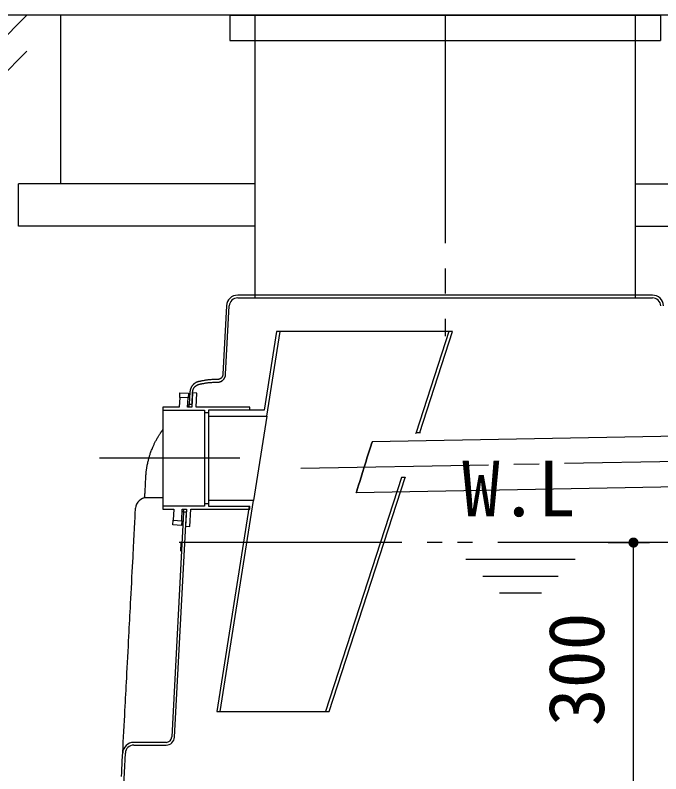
# Model space of a CAD drawing. Units: millimetres, scale not verified. Extents: x -8910 to 8910, y -6308 to 6308.
# Drawn here: x -6483 to -5719, y -2429 to -1530 of the extents above; entities that cross this region are included whole.
import ezdxf
from ezdxf.enums import TextEntityAlignment as Align

# ---------------------------------------------------------------- set-up
doc = ezdxf.new("R2010")
doc.units = ezdxf.units.MM
doc.header["$LTSCALE"] = 30
doc.linetypes.add('CHAIN2', pattern=[12, 9, -1, 1, -1])
doc.linetypes.add('DOUBLE_CHAIN2', pattern=[12.8, 9, -1, 0.6, -0.6, 0.6, -1])
doc.layers.add('0-0_機器', color=2, linetype='Continuous', lineweight=25)
doc.layers.add('0-5_空気管', color=3, linetype='Continuous', lineweight=25)
doc.styles.add('ＭＳ ゴシック', font='')
doc.styles.get('ＭＳ ゴシック').set_extended_font_data('MS Gothic')

msp = doc.modelspace()

# ---------------------------------------------------------------- linework, layer by layer
at = {"layer": '0-0_機器'}
for p, q in [((-3289.35, -1530.41), (-7310.2, -1530.41)), ((-6429.24, -1730.41), (-6429.24, -1530.41)), ((-6479.24, -1780.41), (-6479.24, -1730.41)), ((-6199.24, -1730.41), (-6479.24, -1730.41)), ((-6199.24, -1780.41), (-6479.24, -1780.41))]:
    msp.add_line(p, q, dxfattribs=at)
at = {"layer": '0-5_空気管'}
for p, q in [((-6469.35, -1530.45), (-6543.24, -1604.33)), ((-6229.24, -1530.41), (-5719.24, -1530.41)), ((-6199.24, -1865.41), (-6199.24, -1530.41)), ((-5749.24, -1530.41), (-5749.24, -1862.21)), ((-5719.24, -1530.41), (-5719.24, -1560.41)), ((-6469.35, -1572.87), (-6501.92, -1605.45)), ((-5728.73, -1862.21), (-6219.75, -1862.21)), ((-6219.75, -1865.41), (-5728.73, -1865.41)), ((-5749.24, -1862.21), (-5749.24, -1865.41)), ((-5969.55, -1905.41), (-6008.44, -2025.1)), ((-6288.43, -1983.52), (-6288.13, -1977.99)), ((-6288.13, -1977.99), (-6278.15, -1978.51)), ((-6278.15, -1978.51), (-6278.44, -1984.04)), ((-6277.21, -1994.91), (-6277.02, -1991.41)), ((-6259.22, -2001.41), (-6254.21, -2001.41)), ((-6185.32, -2005.41), (-6201.08, -2105.41)), ((-4684.19, -2011.16), (-6060.48, -2035.95)), ((-6008.79, -2026.17), (-6008.44, -2025.1)), ((-6004.24, -2025.1), (-6004.61, -2026.25)), ((-3858.85, -2056.31), (-6079.43, -2096.3)), ((-6329.34, -2094.71), (-6328.43, -2077.49)), ((-6111.56, -2355.41), (-6021.56, -2078.41)), ((-6025.76, -2078.41), (-6025.7, -2078.19)), ((-6021.43, -2078.02), (-6021.56, -2078.41)), ((-6308.21, -2102.21), (-6327.42, -2102.21)), ((-6259.22, -2112.41), (-6308.21, -2112.41)), ((-6254.21, -2109.41), (-6259.22, -2109.41)), ((-6254.21, -2112.41), (-6205.22, -2112.41)), ((-6283.73, -2119.41), (-6283.55, -2115.91)), ((-6296.34, -2134.5), (-6296.05, -2128.97)), ((-6286.06, -2129.5), (-6286.35, -2135.03)), ((-6286.35, -2135.03), (-6296.34, -2134.5)), ((-6287.08, -2155.41), (-6287.61, -2165.41)), ((-5781.12, -2155.41), (-5732.33, -2155.41)), ((-5820.12, -2175.43), (-5949.62, -2175.43)), ((-5840.12, -2195.43), (-5929.63, -2195.43)), ((-5860.12, -2215.43), (-5909.63, -2215.43)), ((-6304.48, -2392.21), (-6342.75, -2392.21)), ((-6342.75, -2395.41), (-6304.48, -2395.41)), ((-6360.62, -2555.41), (-6352.74, -2404.89))]:
    msp.add_line(p, q, dxfattribs=at)
at = {"layer": '0-5_空気管', "linetype": 'CHAIN2'}
for p, q in [((-5974.24, -1530.41), (-5974.24, -1910.7)), ((-3763.1, -2024.58), (-6144.94, -2067.47)), ((-6217.19, -2055.41), (-6383.21, -2055.41))]:
    msp.add_line(p, q, dxfattribs=at)
at = {"layer": '0-5_空気管', "color": 2}
for p, q in [((-5749.24, -1730.41), (-5564.24, -1730.41)), ((-5749.24, -1780.41), (-5564.24, -1780.41))]:
    msp.add_line(p, q, dxfattribs=at)
at = {"layer": '0-5_空気管', "linetype": 'DOUBLE_CHAIN2'}
msp.add_line((-3721.54, -2155.41), (-6288.99, -2155.41), dxfattribs=at)
at = {"layer": '0-5_空気管', "color": 4}
msp.add_line((-5751.12, -3405.41), (-5751.12, -2155.41), dxfattribs=at)
at = {"layer": '0-5_空気管'}
for points in [[(-6229.24, -1530.41), (-6229.24, -1560.41), (-5719.24, -1560.41)], [(-6232.94, -1874.72), (-6237.18, -1955.77), (-6237.19, -1955.91), (-6237.19, -1955.96), (-6237.2, -1956.03), (-6237.2, -1956.11), (-6237.21, -1956.2), (-6237.22, -1956.3), (-6237.23, -1956.39), (-6237.24, -1956.49), (-6237.25, -1956.6), (-6237.27, -1956.7), (-6237.29, -1956.81), (-6237.31, -1956.91), (-6237.34, -1957.02), (-6237.37, -1957.14), (-6237.41, -1957.26), (-6237.45, -1957.4), (-6237.5, -1957.54), (-6237.56, -1957.69), (-6237.62, -1957.85), (-6237.7, -1958.01), (-6237.77, -1958.18), (-6237.84, -1958.34), (-6237.92, -1958.51), (-6238, -1958.66), (-6238.07, -1958.81), (-6238.14, -1958.94), (-6238.21, -1959.06), (-6238.28, -1959.17), (-6238.43, -1959.39), (-6238.51, -1959.5), (-6238.6, -1959.61), (-6238.7, -1959.72), (-6238.82, -1959.85), (-6238.94, -1959.98), (-6239.06, -1960.11), (-6239.33, -1960.37), (-6239.46, -1960.5), (-6239.59, -1960.62)], [(-6236.45, -1962.03), (-6236.3, -1961.86), (-6236.15, -1961.7), (-6236.02, -1961.54), (-6235.9, -1961.38), (-6235.78, -1961.21), (-6235.66, -1961.04), (-6235.55, -1960.85), (-6235.43, -1960.65), (-6235.31, -1960.42), (-6235.19, -1960.19), (-6235.06, -1959.94), (-6234.94, -1959.68), (-6234.82, -1959.42), (-6234.71, -1959.17), (-6234.6, -1958.92), (-6234.51, -1958.69), (-6234.42, -1958.47), (-6234.35, -1958.27), (-6234.29, -1958.07), (-6234.24, -1957.89), (-6234.19, -1957.72), (-6234.15, -1957.56), (-6234.12, -1957.39), (-6234.1, -1957.23), (-6234.07, -1957.07), (-6234.05, -1956.91), (-6234.04, -1956.76), (-6234.03, -1956.61), (-6234.02, -1956.47), (-6234.01, -1956.35), (-6234, -1956.24), (-6233.99, -1955.94), (-6229.74, -1874.88)], [(-6254.21, -2005.41), (-6185.32, -2005.41), (-6169.55, -1905.41)], [(-5965.35, -1905.41), (-6173.6, -1905.41), (-6188.26, -1998.41)], [(-6008.44, -2025.1), (-6004.24, -2025.1), (-5965.35, -1905.41)], [(-6269.61, -1966.11), (-6269.81, -1966.22), (-6270.01, -1966.33), (-6270.19, -1966.44), (-6270.35, -1966.54), (-6270.51, -1966.64), (-6270.66, -1966.75), (-6270.82, -1966.86), (-6270.98, -1966.98), (-6271.14, -1967.12), (-6271.33, -1967.27), (-6271.52, -1967.44), (-6271.74, -1967.63), (-6271.96, -1967.83), (-6272.19, -1968.04), (-6272.42, -1968.25), (-6272.64, -1968.47), (-6272.86, -1968.69), (-6273.07, -1968.9), (-6273.26, -1969.11), (-6273.43, -1969.3), (-6273.59, -1969.5), (-6273.75, -1969.71), (-6273.9, -1969.92), (-6274.05, -1970.16), (-6274.2, -1970.4), (-6274.35, -1970.67), (-6274.51, -1970.96), (-6274.67, -1971.28), (-6274.84, -1971.61), (-6275, -1971.94), (-6275.16, -1972.28), (-6275.31, -1972.62), (-6275.45, -1972.94), (-6275.57, -1973.25), (-6275.68, -1973.54), (-6275.78, -1973.81), (-6275.86, -1974.06), (-6275.93, -1974.3), (-6275.99, -1974.53)], [(-6272.25, -1973.55), (-6272.19, -1973.42), (-6272.13, -1973.29), (-6272.07, -1973.16), (-6272, -1973.03), (-6271.91, -1972.88), (-6271.82, -1972.73), (-6271.72, -1972.56), (-6271.61, -1972.37), (-6271.49, -1972.18), (-6271.36, -1971.98), (-6271.23, -1971.78), (-6271.09, -1971.59), (-6270.96, -1971.4), (-6270.83, -1971.22), (-6270.7, -1971.06), (-6270.57, -1970.9), (-6270.44, -1970.75), (-6270.31, -1970.61), (-6270.17, -1970.47), (-6270.02, -1970.33), (-6269.85, -1970.18), (-6269.67, -1970.04), (-6269.47, -1969.88), (-6269.25, -1969.72), (-6269.03, -1969.55), (-6268.8, -1969.39), (-6268.57, -1969.23), (-6268.33, -1969.08), (-6268.11, -1968.93), (-6267.89, -1968.8), (-6267.69, -1968.68), (-6267.5, -1968.57), (-6267.32, -1968.48), (-6267.15, -1968.4), (-6266.99, -1968.33), (-6266.83, -1968.26), (-6266.68, -1968.2), (-6266.52, -1968.15), (-6266.37, -1968.1)], [(-6251.36, -1962.38), (-6252.28, -1962.44), (-6253.2, -1962.51), (-6254.13, -1962.6), (-6255.05, -1962.7), (-6255.97, -1962.81), (-6256.89, -1962.93), (-6257.81, -1963.07), (-6258.72, -1963.21), (-6259.63, -1963.37), (-6260.52, -1963.54), (-6261.38, -1963.71), (-6262.2, -1963.88), (-6262.96, -1964.03), (-6263.65, -1964.18), (-6264.26, -1964.32), (-6265.96, -1964.7), (-6266.15, -1964.74), (-6266.23, -1964.76), (-6266.32, -1964.78), (-6266.43, -1964.81), (-6266.54, -1964.83), (-6266.67, -1964.86), (-6266.8, -1964.9), (-6266.93, -1964.94), (-6267.07, -1964.97), (-6267.21, -1965.02), (-6267.35, -1965.06), (-6267.49, -1965.11), (-6267.64, -1965.16), (-6267.79, -1965.22), (-6267.95, -1965.29), (-6268.13, -1965.37), (-6268.32, -1965.45), (-6268.52, -1965.55), (-6268.73, -1965.66), (-6268.95, -1965.76), (-6269.17, -1965.88), (-6269.39, -1965.99), (-6269.61, -1966.11)], [(-6266.37, -1968.1), (-6266.21, -1968.06), (-6266.07, -1968.01), (-6265.67, -1967.91), (-6265.56, -1967.89), (-6265.26, -1967.82), (-6264.1, -1967.56), (-6263.61, -1967.45), (-6263.02, -1967.32), (-6262.36, -1967.18), (-6261.62, -1967.02), (-6260.83, -1966.86), (-6259.99, -1966.7), (-6259.13, -1966.54), (-6258.25, -1966.38), (-6257.36, -1966.24), (-6256.47, -1966.11), (-6255.58, -1965.99), (-6254.69, -1965.88), (-6253.8, -1965.79), (-6252.9, -1965.71), (-6252.01, -1965.63), (-6251.11, -1965.57), (-6250.22, -1965.53), (-6249.33, -1965.49), (-6248.48, -1965.46), (-6247.67, -1965.45), (-6246.91, -1965.43), (-6246.23, -1965.42), (-6245.63, -1965.42), (-6243.92, -1965.41)], [(-6239.59, -1960.62), (-6239.72, -1960.73), (-6239.84, -1960.83), (-6239.95, -1960.92), (-6240.07, -1961.01), (-6240.18, -1961.09), (-6240.29, -1961.16), (-6240.42, -1961.24), (-6240.55, -1961.31), (-6240.69, -1961.38), (-6240.85, -1961.45), (-6241.01, -1961.53), (-6241.19, -1961.61), (-6241.54, -1961.76), (-6241.72, -1961.82), (-6241.89, -1961.89), (-6242.05, -1961.94), (-6242.2, -1961.99), (-6242.34, -1962.04), (-6242.48, -1962.07), (-6242.6, -1962.1), (-6242.72, -1962.13), (-6242.83, -1962.15), (-6243.05, -1962.18), (-6243.17, -1962.19), (-6243.27, -1962.2), (-6243.38, -1962.2), (-6243.48, -1962.2), (-6243.57, -1962.21), (-6243.73, -1962.21), (-6243.94, -1962.21), (-6245.18, -1962.22), (-6245.69, -1962.22), (-6246.32, -1962.22), (-6247.02, -1962.23), (-6247.8, -1962.25), (-6248.64, -1962.27), (-6249.52, -1962.3), (-6250.43, -1962.33), (-6251.36, -1962.38)], [(-6243.92, -1965.41), (-6243.53, -1965.41), (-6243.41, -1965.41), (-6243.28, -1965.4), (-6243.14, -1965.4), (-6243, -1965.39), (-6242.85, -1965.38), (-6242.7, -1965.37), (-6242.54, -1965.35), (-6242.39, -1965.33), (-6242.23, -1965.3), (-6242.06, -1965.27), (-6241.89, -1965.23), (-6241.71, -1965.18), (-6241.51, -1965.13), (-6241.3, -1965.06), (-6241.07, -1964.99), (-6240.83, -1964.9), (-6240.59, -1964.81), (-6240.34, -1964.72), (-6240.09, -1964.62), (-6239.85, -1964.52), (-6239.61, -1964.42), (-6239.4, -1964.32), (-6239.2, -1964.22), (-6239.01, -1964.13), (-6238.84, -1964.03), (-6238.67, -1963.94), (-6238.51, -1963.83), (-6238.35, -1963.71), (-6238.18, -1963.59), (-6238, -1963.45), (-6237.81, -1963.29), (-6237.62, -1963.13), (-6237.41, -1962.95), (-6237.21, -1962.76), (-6237.01, -1962.58), (-6236.81, -1962.39), (-6236.63, -1962.2), (-6236.45, -1962.03)], [(-6275.99, -1974.53), (-6276.04, -1974.75), (-6276.08, -1974.97), (-6276.11, -1975.18), (-6276.14, -1975.39), (-6276.17, -1975.6), (-6276.19, -1975.8), (-6276.21, -1976), (-6276.22, -1976.18), (-6276.23, -1976.34), (-6276.24, -1976.48), (-6276.26, -1976.89), (-6277.02, -1991.41), (-6273.82, -1991.41), (-6273.07, -1977.06), (-6273.06, -1976.91), (-6273.05, -1976.85), (-6273.05, -1976.78), (-6273.05, -1976.7), (-6273.04, -1976.61), (-6273.03, -1976.51), (-6273.02, -1976.41), (-6273.01, -1976.3), (-6272.99, -1976.09), (-6272.97, -1975.98), (-6272.95, -1975.86), (-6272.93, -1975.75), (-6272.9, -1975.62), (-6272.87, -1975.49), (-6272.84, -1975.35), (-6272.8, -1975.2), (-6272.75, -1975.04), (-6272.7, -1974.87), (-6272.65, -1974.69), (-6272.59, -1974.51), (-6272.47, -1974.16), (-6272.42, -1973.99), (-6272.36, -1973.83), (-6272.3, -1973.68), (-6272.25, -1973.55)], [(-6269, -1994.91), (-6268.13, -1978.4), (-6273.12, -1978.14), (-6274, -1994.91), (-6279.01, -1994.91), (-6278.44, -1984.04), (-6288.43, -1983.52), (-6289.02, -1994.91), (-6308.21, -1994.91), (-6308.21, -2115.91)], [(-6278.96, -1994.08), (-6278.86, -1993.99), (-6278.81, -1993.96), (-6278.76, -1993.92), (-6278.7, -1993.87), (-6278.63, -1993.82), (-6278.56, -1993.76), (-6278.48, -1993.71), (-6278.25, -1993.53), (-6278.17, -1993.47), (-6278.09, -1993.41), (-6278.02, -1993.35), (-6277.94, -1993.29), (-6277.87, -1993.23), (-6277.8, -1993.18), (-6277.58, -1993.01), (-6277.51, -1992.96), (-6277.45, -1992.9), (-6277.39, -1992.86), (-6277.33, -1992.81), (-6277.28, -1992.77), (-6277.24, -1992.74), (-6277.21, -1992.72), (-6277.18, -1992.69), (-6277.16, -1992.68), (-6277.15, -1992.67), (-6277.13, -1992.66), (-6277.12, -1992.64), (-6277.11, -1992.64), (-6277.11, -1992.63), (-6277.1, -1992.63), (-6277.1, -1992.63), (-6277.1, -1992.63), (-6277.09, -1992.62)], [(-6205.22, -1998.41), (-6205.22, -1994.91), (-6269, -1994.91)], [(-6308.21, -1998.41), (-6259.22, -1998.41), (-6259.22, -2112.41)], [(-6188.26, -1998.41), (-6254.21, -1998.41), (-6254.21, -2112.41)], [(-6320.74, -2043.54), (-6320.32, -2042.5), (-6319.92, -2041.52), (-6319.54, -2040.62), (-6319.17, -2039.79), (-6318.82, -2039.01), (-6318.47, -2038.25), (-6318.11, -2037.52), (-6317.73, -2036.79), (-6317.34, -2036.04), (-6316.92, -2035.25), (-6316.46, -2034.43), (-6315.98, -2033.57), (-6315.48, -2032.69), (-6314.97, -2031.81), (-6314.46, -2030.95), (-6313.97, -2030.11), (-6313.49, -2029.32), (-6313.05, -2028.58), (-6312.65, -2027.92), (-6312.28, -2027.32), (-6311.93, -2026.78), (-6311.62, -2026.29), (-6311.32, -2025.84), (-6311.03, -2025.41), (-6310.75, -2025.01), (-6310.48, -2024.61), (-6310.2, -2024.22), (-6309.93, -2023.84), (-6309.66, -2023.48), (-6309.4, -2023.13), (-6309.17, -2022.81), (-6308.95, -2022.51), (-6308.76, -2022.25), (-6308.21, -2021.53)], [(-6328.43, -2077.49), (-6328.38, -2076.59), (-6328.36, -2076.21), (-6328.34, -2075.76), (-6328.31, -2075.25), (-6328.27, -2074.68), (-6328.23, -2074.07), (-6328.18, -2073.43), (-6328.13, -2072.77), (-6328.07, -2072.1), (-6328.01, -2071.42), (-6327.93, -2070.73), (-6327.84, -2070.03), (-6327.74, -2069.29), (-6327.63, -2068.51), (-6327.5, -2067.68), (-6327.35, -2066.78), (-6327.17, -2065.82), (-6326.97, -2064.78), (-6326.75, -2063.67), (-6326.52, -2062.53), (-6326.27, -2061.37), (-6326.02, -2060.21), (-6325.77, -2059.07), (-6325.52, -2057.97), (-6325.27, -2056.94), (-6325.04, -2055.98), (-6324.81, -2055.09), (-6324.58, -2054.24), (-6324.34, -2053.42), (-6324.08, -2052.6), (-6323.81, -2051.77), (-6323.52, -2050.9), (-6323.19, -2049.97), (-6322.83, -2048.97), (-6322.44, -2047.92), (-6322.03, -2046.83), (-6321.61, -2045.72), (-6321.17, -2044.62), (-6320.74, -2043.54)], [(-6021.56, -2078.41), (-6025.76, -2078.41), (-6115.77, -2355.41)], [(-6329.37, -2095.15), (-6329.36, -2095.04), (-6329.34, -2094.71)], [(-6330.04, -2102.47), (-6330.02, -2102.28), (-6330.01, -2102.2), (-6329.99, -2102.1), (-6329.98, -2102), (-6329.96, -2101.87), (-6329.95, -2101.74), (-6329.93, -2101.6), (-6329.91, -2101.46), (-6329.89, -2101.31), (-6329.88, -2101.16), (-6329.86, -2101.01), (-6329.84, -2100.85), (-6329.82, -2100.68), (-6329.8, -2100.5), (-6329.78, -2100.3), (-6329.76, -2100.09), (-6329.74, -2099.86), (-6329.71, -2099.61), (-6329.69, -2099.34), (-6329.66, -2099.07), (-6329.64, -2098.78), (-6329.61, -2098.5), (-6329.59, -2098.22), (-6329.56, -2097.94), (-6329.54, -2097.68), (-6329.52, -2097.44), (-6329.5, -2097.22), (-6329.48, -2097.01), (-6329.47, -2096.81), (-6329.45, -2096.62), (-6329.44, -2096.44), (-6329.43, -2096.27), (-6329.42, -2096.09), (-6329.41, -2095.92), (-6329.4, -2095.75), (-6329.39, -2095.59), (-6329.38, -2095.43), (-6329.37, -2095.29), (-6329.37, -2095.15)], [(-6276.4, -2136.18), (-6275.33, -2115.91), (-6205.22, -2115.91), (-6205.22, -2112.41)], [(-6240.5, -2355.41), (-6201.08, -2105.41), (-6254.21, -2105.41)], [(-6206.23, -2112.41), (-6244.54, -2355.41), (-6111.56, -2355.41)], [(-6342.34, -2147.78), (-6342.15, -2144.09), (-6341.96, -2140.43), (-6341.76, -2136.83), (-6341.58, -2133.33), (-6341.41, -2130.02), (-6341.24, -2126.93), (-6341.09, -2124.12), (-6340.97, -2121.67), (-6340.6, -2114.71)], [(-6308.21, -2115.91), (-6295.36, -2115.91), (-6296.05, -2128.97), (-6286.06, -2129.5), (-6285.35, -2115.91), (-6280.34, -2115.91), (-6281.39, -2135.92), (-6276.4, -2136.18)], [(-6294.49, -2385.93), (-6280.53, -2119.41), (-6283.73, -2119.41), (-6297.69, -2385.77)], [(-6353.25, -2354.65), (-6352.97, -2349.35), (-6352.71, -2344.4), (-6352.46, -2339.67), (-6352.22, -2335.06), (-6351.97, -2330.45), (-6351.72, -2325.73), (-6351.46, -2320.77), (-6351.18, -2315.48), (-6350.88, -2309.76), (-6350.56, -2303.69), (-6350.23, -2297.4), (-6349.89, -2290.99), (-6349.55, -2284.58), (-6349.22, -2278.29), (-6348.9, -2272.23), (-6348.6, -2266.51), (-6348.32, -2261.21), (-6348.06, -2256.26), (-6347.81, -2251.53), (-6347.57, -2246.92), (-6347.33, -2242.31), (-6347.08, -2237.59), (-6346.82, -2232.63), (-6346.54, -2227.34), (-6346.23, -2221.62), (-6345.92, -2215.55), (-6345.58, -2209.26), (-6345.25, -2202.85), (-6344.91, -2196.45), (-6344.57, -2190.15), (-6344.26, -2184.09), (-6343.95, -2178.37), (-6343.67, -2173.08), (-6343.42, -2168.19), (-6343.18, -2163.65), (-6342.95, -2159.4), (-6342.74, -2155.37), (-6342.54, -2151.51), (-6342.34, -2147.78)], [(-6357.35, -2432.46), (-6357.1, -2427.77), (-6356.86, -2423.18), (-6356.62, -2418.58), (-6356.37, -2413.86), (-6356.11, -2408.91), (-6355.83, -2403.61), (-6355.53, -2397.9), (-6355.21, -2391.83), (-6354.88, -2385.54), (-6354.54, -2379.13), (-6354.2, -2372.72), (-6353.87, -2366.43), (-6353.55, -2360.37), (-6353.25, -2354.65)]]:
    msp.add_lwpolyline(points, dxfattribs=at)
for centre, radius, start, end in [((-6219.75, -1875.41), 13.2, 90, 177), ((-6219.75, -1875.41), 10, 90, 177), ((-5728.73, -1875.41), 13.2, 3, 90), ((-5728.73, -1875.41), 10, 3, 90), ((-6327.42, -2115.41), 13.2, 90, 176.98199), ((-6304.48, -2385.41), 6.8, 270, 357), ((-6304.48, -2385.41), 10, 270, 357), ((-6342.75, -2405.41), 13.2, 90, 177), ((-6342.75, -2405.41), 10, 90, 177)]:
    msp.add_arc(centre, radius, start, end, dxfattribs=at)
msp.add_ellipse((-6069.96, -2066.12), major_axis=(9.47, 30.17), ratio=0.0001, dxfattribs=at)
at = {"layer": '0-5_空気管', "color": 92}
for points in [[(-5757.11, -2155.03), (-5751.12, -2155.41), (-5757.12, -2155.41)], [(-5757.12, -2155.41), (-5755.98, -2158.94), (-5757.07, -2156.16)], [(-5757.12, -2155.41), (-5755.49, -2159.52), (-5755.98, -2158.94)], [(-5751.12, -2155.41), (-5755.49, -2159.52), (-5757.12, -2155.41)], [(-5757.01, -2154.29), (-5751.12, -2155.41), (-5757.11, -2155.03)], [(-5757.07, -2156.16), (-5756.38, -2158.3), (-5756.93, -2156.9)], [(-5757.07, -2156.16), (-5755.98, -2158.94), (-5756.38, -2158.3)], [(-5756.83, -2153.56), (-5751.12, -2155.41), (-5757.01, -2154.29)], [(-5756.93, -2156.9), (-5756.38, -2158.3), (-5756.7, -2157.62)], [(-5756.55, -2152.86), (-5751.12, -2155.41), (-5756.83, -2153.56)], [(-5756.19, -2152.2), (-5751.12, -2155.41), (-5756.55, -2152.86)], [(-5755.74, -2151.59), (-5751.12, -2155.41), (-5756.19, -2152.2)], [(-5755.23, -2151.04), (-5751.12, -2155.41), (-5755.74, -2151.59)], [(-5751.12, -2155.41), (-5754.95, -2160.03), (-5755.49, -2159.52)], [(-5754.65, -2150.56), (-5751.12, -2155.41), (-5755.23, -2151.04)], [(-5751.12, -2155.41), (-5754.34, -2160.48), (-5754.95, -2160.03)], [(-5754.01, -2150.15), (-5751.12, -2155.41), (-5754.65, -2150.56)], [(-5751.12, -2155.41), (-5753.68, -2160.84), (-5754.34, -2160.48)], [(-5753.33, -2149.83), (-5751.12, -2155.41), (-5754.01, -2150.15)], [(-5751.12, -2155.41), (-5752.98, -2161.12), (-5753.68, -2160.84)], [(-5752.61, -2149.6), (-5751.12, -2155.41), (-5753.33, -2149.83)], [(-5751.12, -2155.41), (-5752.25, -2161.3), (-5752.98, -2161.12)], [(-5752.61, -2149.6), (-5751.12, -2149.41), (-5751.12, -2155.41)], [(-5751.87, -2149.46), (-5751.12, -2149.41), (-5752.61, -2149.6)], [(-5751.12, -2155.41), (-5751.5, -2161.4), (-5752.25, -2161.3)], [(-5751.12, -2155.41), (-5751.12, -2161.41), (-5751.5, -2161.4)], [(-5751.12, -2149.41), (-5745.12, -2155.41), (-5751.12, -2155.41)], [(-5750.74, -2149.42), (-5745.12, -2155.41), (-5751.12, -2149.41)], [(-5751.12, -2155.41), (-5750.37, -2161.36), (-5751.12, -2161.41)], [(-5751.12, -2155.41), (-5749.63, -2161.22), (-5750.37, -2161.36)], [(-5751.12, -2155.41), (-5748.91, -2160.99), (-5749.63, -2161.22)], [(-5745.12, -2155.41), (-5748.91, -2160.99), (-5751.12, -2155.41)], [(-5750, -2149.52), (-5745.12, -2155.41), (-5750.74, -2149.42)], [(-5749.27, -2149.7), (-5745.12, -2155.41), (-5750, -2149.52)], [(-5748.57, -2149.98), (-5745.12, -2155.41), (-5749.27, -2149.7)], [(-5745.12, -2155.41), (-5748.23, -2160.67), (-5748.91, -2160.99)], [(-5747.91, -2150.35), (-5745.12, -2155.41), (-5748.57, -2149.98)], [(-5745.12, -2155.41), (-5747.59, -2160.27), (-5748.23, -2160.67)], [(-5747.3, -2150.79), (-5745.12, -2155.41), (-5747.91, -2150.35)], [(-5745.12, -2155.41), (-5747.01, -2159.78), (-5747.59, -2160.27)], [(-5746.75, -2151.3), (-5745.12, -2155.41), (-5747.3, -2150.79)], [(-5745.12, -2155.41), (-5746.5, -2159.24), (-5747.01, -2159.78)], [(-5746.27, -2151.88), (-5745.12, -2155.41), (-5746.75, -2151.3)], [(-5745.12, -2155.41), (-5746.06, -2158.63), (-5746.5, -2159.24)], [(-5746.27, -2151.88), (-5745.17, -2154.66), (-5745.12, -2155.41)], [(-5745.86, -2152.52), (-5745.17, -2154.66), (-5746.27, -2151.88)], [(-5745.12, -2155.41), (-5745.69, -2157.97), (-5746.06, -2158.63)], [(-5745.86, -2152.52), (-5745.31, -2153.92), (-5745.17, -2154.66)], [(-5745.54, -2153.2), (-5745.31, -2153.92), (-5745.86, -2152.52)], [(-5745.12, -2155.41), (-5745.41, -2157.27), (-5745.69, -2157.97)], [(-5745.12, -2155.41), (-5745.23, -2156.54), (-5745.41, -2157.27)], [(-5745.12, -2155.41), (-5745.13, -2155.79), (-5745.23, -2156.54)]]:
    msp.add_solid(points, dxfattribs=at)

# ---------------------------------------------------------------- texts
at = {"layer": '0-5_空気管', "color": 4, "style": 'ＭＳ ゴシック'}
msp.add_text('W.L', height=65.98, dxfattribs=at).set_placement((-5954.13, -2144.04), align=Align.BOTTOM_LEFT)
msp.add_text('300', height=65.98, rotation=90, dxfattribs=at).set_placement((-5766.12, -2372.91), align=Align.BOTTOM_LEFT)

doc.saveas('drawing.dxf')
